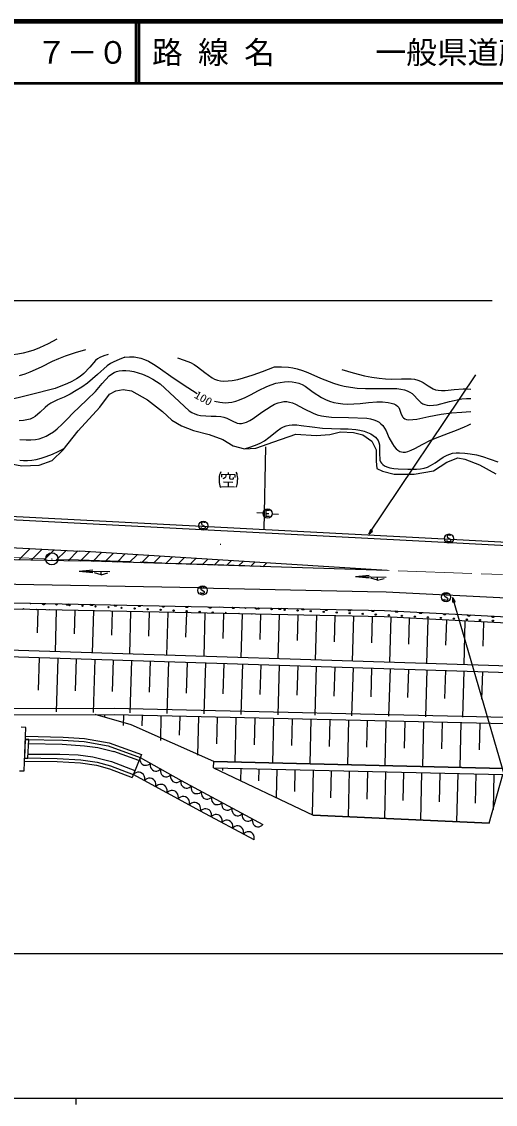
# Model space of a CAD drawing. Units: millimetres, scale not verified. Extents: x 40000 to 680000, y 20000 to 380000.
# Drawn here: x 159165 to 236249, y 204000 to 380000 of the extents above; entities that cross this region are included whole.
import ezdxf
from ezdxf.enums import TextEntityAlignment as Align

# ---------------------------------------------------------------- set-up
doc = ezdxf.new("R2010")
doc.units = ezdxf.units.MM
doc.header["$LTSCALE"] = 1000
doc.linetypes.add('CHAIN', pattern=[18.5, 12, -1.5, 3.5, -1.5])
for name, color, linetype, lineweight in [('M-BGD', 7, 'Continuous', 25), ('M-BMK', 2, 'CHAIN', 13), ('M-TTL', 2, 'Continuous', 140), ('M-TTL-BAND', 7, 'Continuous', 25), ('M-TTL-LINE', 7, 'Continuous', 50)]:
    doc.layers.add(name, color=color, linetype=linetype, lineweight=lineweight)
doc.layers.add('M-TTL-TXT', color=7, linetype='Continuous')
doc.styles.add('ＭＳ ゴシック', font='')
doc.styles.get('ＭＳ ゴシック').set_extended_font_data('MS Gothic')

# ---------------------------------------------------------------- blocks, each defined once
blk = doc.blocks.new('BUHIN4')
at = {"color": 7, "linetype": 'Continuous', "lineweight": 25}
blk.add_lwpolyline([(472, 255), (465, 316), (435, 370), (380, 428), (286, 497), (192, 533), (92, 535), (4, 497), (-49, 430), (-79, 382), (-99, 304), (-81, 240), (111, -192), (108, -273), (77, -366), (18, -435), (-45, -477), (-127, -501), (-241, -460), (-381, -358), (-435, -305), (-473, -236), (-488, -155), (-480, -55)], dxfattribs=at)
blk.add_circle((0, 0), 746, dxfattribs=at)
blk = doc.blocks.new('BUHIN15')
at = {"color": 7, "linetype": 'Continuous', "lineweight": 25}
blk.add_lwpolyline([(-412, 860), (-579, 701), (-697, 518), (-806, 259), (-819, 20), (-787, -213), (-659, -479), (-498, -651), (-304, -790), (-34, -868), (181, -886), (412, -860)], dxfattribs=at)
blk = doc.blocks.new('BUHIN16')
at = {"color": 7, "linetype": 'Continuous', "lineweight": 25}
blk.add_lwpolyline([(-422, 844), (-584, 684), (-698, 500), (-802, 243), (-810, 6), (-774, -224), (-644, -485), (-481, -652), (-287, -787), (-19, -859), (194, -874), (422, -844)], dxfattribs=at)
blk = doc.blocks.new('BUHIN17')
at = {"color": 7, "linetype": 'Continuous', "lineweight": 25}
blk.add_lwpolyline([(461, -928), (640, -752), (766, -551), (880, -268), (890, -9), (851, 244), (708, 531), (530, 715), (317, 863), (23, 943), (-211, 960), (-461, 928)], dxfattribs=at)
blk = doc.blocks.new('BUHIN18')
at = {"color": 7, "linetype": 'Continuous', "lineweight": 25}
blk.add_lwpolyline([(445, -883), (615, -714), (734, -522), (841, -252), (849, -4), (811, 237), (673, 511), (502, 685), (298, 826), (17, 900), (-207, 915), (-445, 883)], dxfattribs=at)
blk = doc.blocks.new('BUHIN21')
at = {"color": 7, "linetype": 'Continuous', "lineweight": 25}
for p, q in [((-827, 137), (393, -748)), ((692, 953), (507, 698)), ((-1511, -293), (189, -1527)), ((-220, -303), (-665, -916))]:
    blk.add_line(p, q, dxfattribs=at)
for points in [[(-274, 1728), (-496, 1602), (-698, 1452), (-875, 1284), (-1087, 1030), (-1312, 721), (-1461, 477), (-1582, 221), (-1677, -25), (-1746, -299)], [(179, 936), (25, 723), (-111, 600), (-278, 536), (-465, 560), (-650, 611)], [(-625, 926), (-343, 1315), (1356, 81), (1070, -313)], [(1728, 274), (1691, 5), (1599, -197), (1488, -440), (1316, -715), (1092, -1024), (908, -1252), (715, -1428), (521, -1593), (257, -1753)], [(684, 560), (345, 92), (303, 21), (308, -48), (350, -106), (677, -344), (768, -372), (835, -319), (909, -215)]]:
    blk.add_lwpolyline(points, dxfattribs=at)
blk = doc.blocks.new('BUHIN1')
at = {"color": 7, "linetype": 'Continuous', "lineweight": 25}
for radius in [995, 30]:
    blk.add_circle((0, 0), radius, dxfattribs=at)
blk = doc.blocks.new('BUHIN35')
at = {"color": 7, "linetype": 'Continuous', "lineweight": 25}
blk.add_line((-237, 172), (164, -119), dxfattribs=at)
blk.add_lwpolyline([(523, 223), (50, 566), (-488, -174), (-14, -518)], dxfattribs=at)
blk.add_circle((0, 0), 746, dxfattribs=at)
blk = doc.blocks.new('BUHIN55')
at = {"color": 7, "linetype": 'Continuous', "lineweight": 25}
blk.add_lwpolyline([(202, -148), (152, -182), (99, -204), (28, -220), (-34, -212), (-92, -191), (-155, -145), (-192, -97), (-218, -40), (-225, 33), (-221, 90), (-202, 148)], dxfattribs=at)
blk = doc.blocks.new('BUHIN56')
at = {"color": 7, "linetype": 'Continuous', "lineweight": 25}
blk.add_lwpolyline([(202, -148), (151, -182), (98, -204), (27, -220), (-35, -212), (-92, -191), (-155, -145), (-192, -96), (-218, -40), (-225, 33), (-220, 91), (-202, 148)], dxfattribs=at)
blk = doc.blocks.new('BUHIN57')
at = {"color": 7, "linetype": 'Continuous', "lineweight": 25}
blk.add_lwpolyline([(197, -154), (146, -187), (92, -207), (21, -221), (-41, -211), (-98, -188), (-159, -140), (-195, -90), (-219, -33), (-224, 41), (-217, 97), (-197, 154)], dxfattribs=at)

msp = doc.modelspace()

# ---------------------------------------------------------------- linework, layer by layer
at = {"layer": 'M-BGD'}
for p, q in [((109266, 334677), (193156, 334677)), ((193156, 334677), (235753, 334677)), ((215673, 296668), (233096, 322584)), ((171905, 317351), (173458, 319454)), ((173458, 319454), (174499, 320013)), ((174499, 320013), (175699, 320186)), ((175699, 320186), (177056, 319974)), ((177056, 319974), (179672, 318536)), ((168384, 313475), (171905, 317351)), ((179672, 318536), (182089, 316641)), ((182089, 316641), (183620, 315230)), ((183620, 315230), (185164, 314290)), ((165933, 310385), (168384, 313475)), ((185164, 314290), (187151, 313536)), ((187151, 313536), (189694, 312884)), ((209298, 312873), (211061, 313302)), ((211061, 313302), (213189, 313204)), ((189694, 312884), (191895, 312060)), ((191895, 312060), (193577, 311062)), ((197286, 310643), (200202, 311702)), ((200202, 311702), (203786, 312944)), ((203786, 312944), (207090, 312727)), ((207090, 312727), (209298, 312873)), ((213189, 313204), (214689, 312842)), ((214689, 312842), (216170, 311811)), ((216170, 311811), (216841, 310374)), ((164122, 308654), (165933, 310385)), ((193577, 311062), (195442, 310579)), ((195442, 310579), (197286, 310643)), ((198618, 297419), (198903, 310872)), ((216841, 310374), (216844, 308550)), ((157467, 308099), (159182, 307817)), ((162010, 307879), (164122, 308654)), ((216844, 308550), (216988, 307354)), ((226189, 307006), (228334, 308388)), ((228334, 308388), (230116, 309080)), ((230116, 309080), (231272, 308900)), ((231272, 308900), (233665, 307972)), ((159182, 307817), (162010, 307879)), ((216988, 307354), (217860, 306930)), ((217860, 306930), (219786, 306427)), ((219786, 306427), (223029, 306433)), ((223029, 306433), (226189, 307006)), ((233665, 307972), (236342, 306477)), ((222741, 295609), (109266, 301561)), ((222769, 296129), (109293, 302080)), ((198443, 300101), (197445, 300175)), ((199939, 299994), (200937, 299925)), ((128630, 296075), (168640, 293936)), ((248088, 294808), (222768, 296129)), ((158754, 292547), (160573, 294367)), ((160753, 292503), (162513, 294263)), ((162752, 292459), (164453, 294160)), ((164752, 292415), (166393, 294056)), ((166751, 292370), (168332, 293952)), ((218639, 290766), (168640, 293936)), ((191485, 295066), (191555, 295076)), ((248061, 294289), (222741, 295609)), ((127765, 293233), (168758, 292326)), ((168758, 292326), (170282, 293850)), ((218639, 290766), (168758, 292326)), ((170736, 292264), (172183, 293711)), ((172714, 292202), (174101, 293590)), ((174692, 292140), (176019, 293468)), ((176670, 292079), (177937, 293346)), ((178648, 292017), (179855, 293225)), ((180625, 291955), (181773, 293103)), ((182603, 291893), (183692, 292981)), ((184581, 291831), (185610, 292860)), ((186559, 291769), (187528, 292738)), ((188537, 291707), (189446, 292617)), ((190515, 291645), (191364, 292495)), ((192493, 291584), (193282, 292373)), ((194470, 291522), (195200, 292252)), ((168522, 290681), (170752, 290876)), ((168522, 290681), (173518, 290602)), ((168522, 290681), (170772, 290441)), ((168522, 290681), (173518, 290602)), ((172100, 290092), (171028, 290428)), ((172100, 290092), (172108, 290624)), ((196448, 291460), (197118, 292130)), ((198426, 291398), (199037, 292008)), ((187914, 287943), (144583, 288778)), ((172100, 290092), (173207, 290385)), ((213500, 289832), (215718, 289998)), ((213500, 289832), (215733, 289565)), ((213500, 289832), (218463, 289691)), ((213500, 289832), (218463, 289691)), ((217048, 289201), (215988, 289549)), ((217048, 289201), (217063, 289731)), ((217048, 289201), (218152, 289480)), ((187914, 287943), (215427, 287393)), ((215427, 287393), (218497, 287326)), ((218497, 287326), (292245, 283616)), ((145229, 285782), (184164, 285004)), ((229295, 286380), (241034, 245938)), ((184142, 283954), (145209, 284733)), ((161782, 284401), (161678, 280651)), ((164805, 284341), (164618, 277570)), ((167828, 284280), (167722, 280469)), ((170851, 284220), (170661, 277377)), ((173873, 284159), (173766, 280286)), ((176896, 284099), (176705, 277185)), ((179919, 284038), (179810, 280104)), ((182942, 283978), (182748, 276993)), ((218159, 283245), (184142, 283954)), ((184164, 285004), (218197, 284294)), ((185965, 283917), (185854, 279922)), ((188987, 283857), (188792, 276801)), ((192010, 283796), (191898, 279740)), ((195033, 283736), (194836, 276608)), ((198056, 283675), (197942, 279557)), ((201079, 283615), (200879, 276416)), ((204101, 283554), (203986, 279375)), ((207124, 283494), (206923, 276224)), ((210147, 283434), (210030, 279193)), ((213170, 283373), (212966, 276031)), ((218197, 284294), (245685, 282857)), ((216193, 283313), (216073, 279010)), ((247879, 281695), (218159, 283245)), ((219215, 283252), (219010, 275839)), ((222234, 283032), (222117, 278828)), ((225254, 282875), (225054, 275647)), ((228274, 282717), (228161, 278646)), ((231294, 282560), (231097, 275455)), ((234314, 282402), (234205, 278463)), ((247685, 274927), (127317, 278757)), ((127499, 277750), (247653, 273927)), ((127499, 277750), (247653, 273927)), ((162043, 276651), (161875, 271351)), ((165047, 276556), (164768, 267779)), ((168051, 276460), (167885, 271228)), ((171055, 276365), (170779, 267701)), ((174059, 276269), (173895, 271105)), ((177063, 276173), (176791, 267624)), ((180067, 276078), (179904, 270982)), ((183070, 275982), (182802, 267547)), ((186074, 275887), (185914, 270860)), ((189078, 275791), (188813, 267470)), ((192082, 275696), (191924, 270737)), ((195086, 275600), (194825, 267392)), ((198090, 275504), (197934, 270614)), ((201093, 275409), (200836, 267315)), ((204097, 275313), (203944, 270491)), ((207101, 275218), (206847, 267238)), ((210105, 275122), (209954, 270368)), ((213109, 275027), (212859, 267160)), ((216113, 274931), (215964, 270245)), ((219117, 274835), (218870, 267083)), ((222120, 274740), (221974, 270123)), ((225124, 274644), (224881, 267006)), ((228128, 274549), (227983, 270000)), ((231132, 274453), (230893, 266929)), ((234136, 274358), (233993, 269877)), ((128393, 268246), (174236, 268390)), ((174236, 268390), (247451, 266716)), ((128591, 267247), (174226, 267390)), ((177012, 265666), (171150, 267380)), ((172675, 267347), (172668, 267006)), ((174226, 267390), (247428, 265716)), ((175726, 267280), (175689, 265574)), ((178777, 267214), (178740, 265507)), ((181829, 267147), (181742, 263165)), ((184880, 267081), (184813, 264009)), ((187931, 267014), (187794, 260757)), ((190982, 266948), (190887, 262600)), ((194033, 266881), (193875, 259630)), ((197084, 266814), (196989, 262461)), ((200135, 266748), (199977, 259487)), ((203186, 266681), (203091, 262322)), ((206238, 266615), (206079, 259345)), ((209289, 266548), (209194, 262184)), ((212340, 266482), (212181, 259203)), ((215391, 266415), (215296, 262045)), ((218442, 266348), (218283, 259060)), ((221493, 266282), (221398, 261906)), ((224544, 266215), (224385, 258918)), ((227596, 266149), (227500, 261768)), ((230647, 266082), (230487, 258776)), ((233698, 266016), (233602, 261629)), ((159833, 265281), (159071, 265311)), ((159558, 258194), (159833, 265281)), ((190424, 259710), (177012, 265666)), ((159758, 263355), (159639, 260282)), ((160317, 263333), (159758, 263355)), ((159766, 263333), (165890, 263199)), ((159777, 263833), (165912, 263698)), ((160198, 260261), (160317, 263333)), ((160291, 262657), (165783, 262531)), ((165783, 262531), (169369, 262269)), ((165890, 263199), (169341, 262970)), ((165912, 263698), (169403, 263467)), ((169341, 262970), (173260, 262255)), ((169369, 262269), (171544, 261995)), ((169403, 263467), (173390, 262740)), ((173260, 262255), (178462, 260401)), ((173390, 262740), (178648, 260865)), ((160224, 260948), (165394, 260943)), ((165394, 260943), (168372, 260814)), ((168372, 260814), (170774, 260499)), ((170774, 260499), (173785, 259742)), ((171544, 261995), (174143, 261340)), ((178250, 259876), (174143, 261340)), ((178648, 260865), (177148, 257135)), ((159621, 259805), (164928, 259730)), ((159628, 260305), (164945, 260230)), ((159639, 260282), (160198, 260261)), ((164928, 259730), (168755, 259519)), ((164945, 260230), (168807, 260017)), ((168755, 259519), (171334, 259127)), ((168807, 260017), (171437, 259617)), ((171334, 259127), (173457, 258556)), ((171437, 259617), (173612, 259032)), ((173612, 259032), (177335, 257598)), ((173785, 259742), (177603, 258265)), ((178462, 260401), (185114, 256664)), ((190400, 258711), (190424, 259710)), ((190424, 259710), (237513, 258612)), ((237513, 258612), (190424, 259710)), ((158796, 258223), (159558, 258194)), ((173457, 258556), (177148, 257135)), ((188264, 251671), (177335, 257598)), ((190400, 258711), (206625, 251008)), ((190400, 258711), (237489, 257612)), ((190400, 258711), (237489, 257612)), ((191872, 258676), (191863, 258282)), ((194815, 258608), (194769, 256637)), ((197758, 258539), (197712, 256568)), ((200701, 258470), (200594, 253871)), ((203644, 258402), (203562, 254854)), ((206587, 258333), (206419, 251106)), ((209530, 258264), (209427, 253835)), ((212473, 258196), (212300, 250746)), ((215416, 258127), (215311, 253617)), ((218360, 258058), (218183, 250475)), ((221303, 257990), (221196, 253400)), ((224246, 257921), (224066, 250204)), ((227189, 257853), (227080, 253182)), ((230132, 257784), (229949, 249933)), ((233075, 257715), (232964, 252964)), ((235258, 249688), (237489, 257612)), ((236018, 257647), (235884, 251912)), ((185114, 256664), (198402, 249496)), ((196985, 247005), (188264, 251671)), ((206625, 251008), (235258, 249688)), ((235258, 249688), (206625, 251008)), ((144779, 228523), (557151, 228523))]:
    msp.add_line(p, q, dxfattribs=at)
for points in [[(164881, 328373), (163480, 327648), (162049, 326974), (161149, 326613), (160227, 326308), (159408, 326100), (158561, 325946), (157734, 325857), (156904, 325828), (156116, 325859), (155337, 325950), (154610, 326093), (153891, 326298), (153114, 326587), (152359, 326933), (151465, 327418), (150590, 327961), (149202, 328929), (147861, 329933)], [(173248, 325904), (172548, 325674), (171877, 325389), (171507, 325171), (171165, 324899), (170247, 323828), (169271, 322783), (168708, 322334), (168106, 321932), (167331, 321498), (166525, 321115), (165568, 320720), (164604, 320388), (160530, 319327), (156397, 318314)], [(169556, 326673), (167882, 326180), (166224, 325629), (165170, 325214), (164132, 324740), (162334, 323844), (160502, 322999), (159664, 322683), (158788, 322418)], [(175951, 325438), (175030, 325103), (174141, 324716), (173606, 324417), (173104, 324069), (171508, 322626), (169865, 321224), (168984, 320598), (168060, 320017), (167079, 319469), (166068, 318974), (164987, 318502), (163939, 317979), (163444, 317663), (162974, 317291), (162193, 316538), (161381, 315840), (160977, 315599), (160533, 315407), (160006, 315249), (159445, 315146), (158776, 315090)], [(175951, 325438), (176714, 325499), (177477, 325498), (178020, 325429), (178562, 325297), (179176, 325079), (179787, 324797), (180606, 324333), (181405, 323811), (183823, 322112), (186211, 320506), (186949, 320037), (187701, 319571)], [(184543, 325329), (185596, 324976), (186621, 324569), (187228, 324267), (187807, 323910), (188969, 322961), (190146, 322078), (190568, 321876), (191021, 321729), (191541, 321627), (192091, 321583), (192759, 321598), (193442, 321676), (194352, 321853), (195260, 322091), (196859, 322601), (198374, 323147), (199336, 323514), (200286, 323885)], [(200284, 323884), (201431, 323888), (202576, 323830), (203291, 323734), (204006, 323578), (204871, 323315), (205733, 322989), (207804, 322073), (209887, 321218), (210770, 320947), (211664, 320737), (212688, 320563), (213740, 320446), (215106, 320366), (216509, 320345), (218366, 320378), (220232, 320350), (220851, 320273), (221451, 320139), (221909, 319980), (222347, 319764), (222699, 319528), (223030, 319233), (223561, 318629), (224116, 318088), (224432, 317893), (224770, 317755), (225174, 317661), (225610, 317624), (226185, 317648), (226786, 317736), (228802, 318247), (230815, 318694), (231542, 318742), (232252, 318738)], [(158846, 312061), (159900, 312005), (160661, 312020), (161403, 312094), (162008, 312210), (162603, 312385), (163167, 312625), (163710, 312920), (164329, 313333), (164933, 313809), (165761, 314565), (166569, 315383), (167531, 316401), (168508, 317349), (169850, 318589), (171162, 319884), (172266, 321168), (173408, 322401), (173792, 322700), (174204, 322945), (174611, 323114), (175054, 323229), (175578, 323297), (176119, 323305), (176763, 323248), (177407, 323130), (178137, 322931), (178841, 322676), (179684, 322295), (180500, 321861), (181115, 321503), (181724, 321135)], [(211245, 323447), (213105, 322916), (214980, 322443), (216155, 322206), (217345, 322026), (218362, 321930), (219394, 321894), (220993, 321943), (222565, 321930), (223114, 321857), (223653, 321725), (224089, 321557), (224506, 321332), (225297, 320785), (226103, 320302), (226509, 320157), (226933, 320070), (227498, 320028), (228082, 320046), (229560, 320218), (231024, 320327), (231640, 320312), (232252, 320278)], [(181724, 321136), (184018, 318956), (186423, 316756), (186860, 316469), (187326, 316235), (187780, 316081), (188262, 315982), (189121, 315908), (190006, 315893), (190796, 315872), (191586, 315790), (192072, 315685), (192544, 315520), (193406, 315097), (194239, 314755), (194595, 314698), (194951, 314701), (195358, 314770), (195773, 314904), (196302, 315153), (196840, 315476), (198276, 316510), (199758, 317500), (200326, 317793), (200907, 318026), (201383, 318157), (201856, 318226), (202307, 318228), (202759, 318169), (203253, 318028), (203753, 317821), (205162, 317055), (206608, 316337), (207263, 316104), (207936, 315929), (208738, 315790), (209567, 315708), (212368, 315662), (215308, 315552), (215915, 315447), (216492, 315286), (216919, 315111), (217316, 314883), (217636, 314630), (217921, 314325), (218209, 313923), (218459, 313467), (218935, 312427), (219494, 311358), (219791, 310925), (220118, 310550), (220386, 310322), (220679, 310150), (220961, 310052), (221259, 310013), (221624, 310034), (222014, 310120), (222574, 310325), (223160, 310606), (224446, 311318), (225701, 311945), (227189, 312551), (228646, 313080), (229919, 313573), (231215, 314140), (231729, 314376), (232252, 314618)], [(190571, 318281), (191421, 318140), (192259, 318061), (192818, 318073), (193376, 318145), (194007, 318296), (194638, 318509), (195533, 318898), (196426, 319353), (197713, 320043), (199054, 320692), (199781, 320978), (200541, 321210), (201242, 321364), (201947, 321456), (202576, 321482), (203204, 321447), (203756, 321359), (204290, 321214), (204808, 321004), (205306, 320737), (206611, 319788), (207965, 318879), (208592, 318570), (209250, 318314), (209949, 318108), (210664, 317959), (211421, 317865), (212186, 317831), (213242, 317859), (214267, 317946), (215608, 318102), (216983, 318200), (217866, 318181), (218812, 318098), (219296, 318004), (219745, 317857), (220057, 317697), (220327, 317493), (220517, 317278), (220668, 317014), (220879, 316351), (221133, 315746), (221295, 315576), (221499, 315451), (221807, 315349), (222162, 315299), (222829, 315304), (223472, 315369), (225429, 315803), (227411, 316180), (229088, 316388), (230785, 316538), (231520, 316592), (232252, 316644)], [(195441, 310579), (196474, 310881), (197483, 311240), (198082, 311513), (198657, 311841), (199405, 312391), (200132, 313001), (200732, 313489), (201349, 313913), (201763, 314132), (202206, 314297), (202688, 314401), (203190, 314446), (203920, 314433), (204668, 314357), (206421, 314116), (208125, 313941), (209577, 313855), (211047, 313828), (212279, 313806), (213520, 313724), (214200, 313612), (214893, 313434), (215459, 313240), (215997, 312993), (216391, 312753), (216744, 312466), (216987, 312197), (217185, 311888), (217311, 311574), (217385, 311225), (217402, 309927), (217477, 308713), (217578, 308443), (217729, 308207), (217945, 307987), (218219, 307800), (218610, 307618), (219055, 307482), (219720, 307357), (220429, 307288), (221990, 307236), (223409, 307247), (224052, 307315), (224678, 307441), (225189, 307603), (225686, 307824), (226447, 308285), (227188, 308805), (227772, 309198), (228385, 309538), (228819, 309713), (229284, 309835), (229847, 309908), (230435, 309924), (231302, 309870), (232166, 309756), (233162, 309559), (234140, 309305), (235388, 308905), (236627, 308445)], [(158855, 308724), (159474, 308658), (160103, 308651), (160819, 308709), (161546, 308828), (162364, 309028), (163171, 309288), (164166, 309686), (165123, 310133), (165628, 310385), (166138, 310645)], [(215716, 296732), (215949, 297364), (216214, 297186), (215717, 296733)], [(216003, 297158), (215929, 297048), (215987, 297169), (216018, 297148), (215929, 297048)], [(229317, 286306), (229652, 285722), (229346, 285633), (229317, 286304)], [(229460, 285813), (229423, 285940), (229478, 285818), (229442, 285807), (229423, 285940)]]:
    msp.add_lwpolyline(points, dxfattribs=at)
for points in [[(215673, 296668), (216247, 297186), (215936, 297395)], [(215759, 296795), (215957, 297325), (216175, 297178)], [(215801, 296858), (215964, 297286), (216136, 297171)], [(215844, 296922), (215972, 297247), (216097, 297163)], [(215886, 296984), (215980, 297208), (216057, 297155)], [(229295, 286380), (229324, 285607), (229685, 285712)], [(229338, 286232), (229618, 285741), (229365, 285668)], [(229359, 286160), (229583, 285760), (229385, 285703)], [(229381, 286086), (229548, 285779), (229404, 285738)], [(229402, 286014), (229513, 285799), (229423, 285773)]]:
    msp.add_lwpolyline(points, close=True, dxfattribs=at)
for centre in [(164831, 285271), (166950, 285161), (169068, 285050), (171187, 284939), (173305, 284828), (175424, 284718), (177542, 284607), (179660, 284496), (181779, 284385), (183897, 284274), (186016, 284164), (188134, 284053), (190253, 283942), (197722, 284614), (199841, 284503), (201959, 284392), (204078, 284281), (206196, 284171), (208315, 284060), (210433, 283949), (212551, 283838), (214670, 283727), (216788, 283617), (218907, 283506), (221025, 283395), (223144, 283284), (225262, 283174), (227380, 283063), (229499, 282952), (231617, 282841), (233736, 282730), (235854, 282620)]:
    msp.add_circle(centre, 99.5, dxfattribs=at)
for centre, start, end in [((160595, 285493), 189.18533, 348.52252), ((162713, 285382), 148.32933, 29.37852), ((159480, 284489), 333.93106, 203.77672), ((161598, 284378), 14.27073, 163.43705), ((163717, 284268), 71.23218, 106.4756), ((191367, 284946), 247.19624, 290.41484), ((192371, 283831), 329.24985, 208.36139), ((193486, 284835), 193.90304, 343.70804), ((194489, 283721), 8.94327, 168.66797), ((195604, 284724), 154.67656, 22.93452), ((196608, 283610), 56.50949, 121.10175)]:
    msp.add_arc(centre, 99.5, start, end, dxfattribs=at)
at = {"layer": 'M-BMK'}
for p, q in [((65163, 296122), (163085, 292704)), ((164975, 292639), (263020, 289217))]:
    msp.add_line(p, q, dxfattribs=at)
at = {"layer": 'M-TTL'}
msp.add_line((680000, 380000), (40000, 380000), dxfattribs=at)
at = {"layer": 'M-TTL-BAND'}
for p, q in [((40000, 205000), (579000, 205000)), ((168000, 205000), (168000, 204000))]:
    msp.add_line(p, q, dxfattribs=at)
at = {"layer": 'M-TTL-LINE'}
for p, q in [((177750, 380000), (177750, 370000)), ((178250, 380000), (178250, 370000)), ((40000, 370000), (680000, 370000))]:
    msp.add_line(p, q, dxfattribs=at)

# ---------------------------------------------------------------- block references
at = {"layer": 'M-BGD', "rotation": 35.09133}
for name, p in [('BUHIN21', (192780, 305542)), ('BUHIN35', (199191, 300045)), ('BUHIN4', (188741, 298078)), ('BUHIN4', (228704, 295971)), ('BUHIN1', (164084, 292670)), ('BUHIN4', (188603, 287541)), ('BUHIN4', (228219, 286445)), ('BUHIN55', (162750, 285432)), ('BUHIN55', (166643, 285354)), ('BUHIN55', (170537, 285276)), ('BUHIN55', (174430, 285198)), ('BUHIN55', (178324, 285120)), ('BUHIN55', (182217, 285043)), ('BUHIN56', (186054, 284964)), ('BUHIN56', (189836, 284885)), ('BUHIN56', (193617, 284806)), ('BUHIN56', (197399, 284728)), ('BUHIN56', (201180, 284649)), ('BUHIN56', (204962, 284570)), ('BUHIN56', (208743, 284491)), ('BUHIN56', (212525, 284412)), ('BUHIN56', (216306, 284333)), ('BUHIN57', (220160, 284191)), ('BUHIN57', (224087, 283986)), ('BUHIN57', (228014, 283781)), ('BUHIN57', (231941, 283575)), ('BUHIN57', (235868, 283370)), ('BUHIN15', (179293, 259934)), ('BUHIN15', (180956, 259000)), ('BUHIN15', (182620, 258065)), ('BUHIN17', (178245, 257105)), ('BUHIN17', (180067, 256117)), ('BUHIN15', (184283, 257131)), ('BUHIN16', (185945, 256216)), ('BUHIN17', (181889, 255129)), ('BUHIN17', (183710, 254141)), ('BUHIN16', (187606, 255320)), ('BUHIN16', (189267, 254424)), ('BUHIN17', (185532, 253153)), ('BUHIN17', (187353, 252165)), ('BUHIN16', (190928, 253528)), ('BUHIN16', (192589, 252632)), ('BUHIN18', (189136, 251205)), ('BUHIN16', (194250, 251736)), ('BUHIN16', (195911, 250840)), ('BUHIN18', (190880, 250271)), ('BUHIN18', (192624, 249338)), ('BUHIN16', (197572, 249944)), ('BUHIN18', (194368, 248405)), ('BUHIN18', (196113, 247471))]:
    msp.add_blockref(name, p, dxfattribs=at)

# ---------------------------------------------------------------- texts
at = {"layer": 'M-BGD', "style": 'ＭＳ ゴシック', "width": 1.1}
msp.add_text('100', height=1320, rotation=330.5, dxfattribs=at).set_placement((186928, 318592), align=Align.BOTTOM_LEFT)
at = {"layer": 'M-TTL-TXT', "style": 'ＭＳ ゴシック'}
for s, p in [('７－０', (161521, 375000)), ('路 線 名', (180380, 375000)), ('一般県道藤生(停)錦帯橋線', (216734, 375000))]:
    msp.add_text(s, height=3666, dxfattribs=at).set_placement(p, align=Align.MIDDLE_LEFT)

doc.saveas('drawing.dxf')
